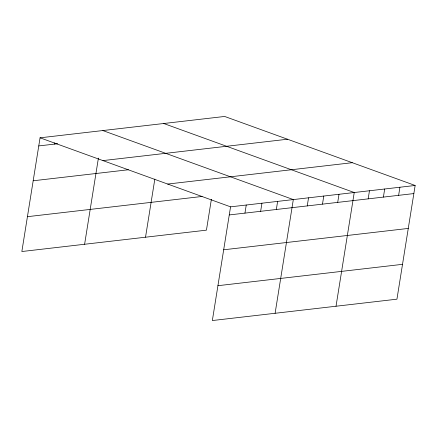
<?xml version="1.0" encoding="UTF-8"?>
<svg xmlns="http://www.w3.org/2000/svg" width="437" height="437" viewBox="0 0 437 437"><rect width="100%" height="100%" fill="white"/><g stroke="black" fill="none" stroke-linecap="round" stroke-linejoin="round"><path stroke-width="0.66" d="M415.15 185.474L230.561 206.838L212.344 320.545L396.938 299.181L415.15 185.474L224.656 116.455L40.062 137.819L21.85 251.526L206.439 230.162L211.377 199.332M54.456 144.106L54.658 142.861M84.609 244.267L98.412 158.096M145.526 237.215L154.835 179.094M244.949 213.125L246.25 205.019M260.643 211.306L261.938 203.205M276.331 209.492L277.632 201.386M275.108 313.28L293.32 199.572L102.826 130.554M307.249 205.914L308.549 197.808M322.479 204.15L323.779 196.049M337.708 202.386L339.008 194.285M336.02 306.228L354.238 192.52L163.738 123.507M368.167 198.862L369.462 190.761M383.396 197.098L384.691 188.997M398.626 195.339L399.921 187.233M38.767 145.925L57.722 143.729M102.924 160.597L287.519 139.228M33.185 180.776L128.391 169.753M167.693 184.059L352.288 162.695M27.433 216.681L202.091 196.464M229.261 214.938L413.85 193.575M223.678 249.789L408.273 228.425M217.926 285.694L402.521 264.33M40.062 137.819L230.561 206.838"/></g></svg>
